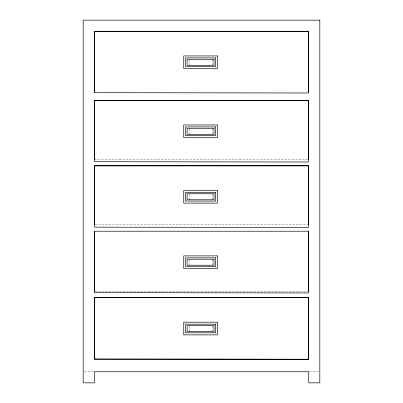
<?xml version="1.0" encoding="UTF-8"?>
<svg xmlns="http://www.w3.org/2000/svg" width="403" height="403" viewBox="0 0 403 403"><rect width="100%" height="100%" fill="white"/><g stroke="black" fill="none" stroke-linecap="round" stroke-linejoin="round"><path stroke-width="0.3" stroke-dasharray="2.02 1.51" d="M94.287 159.397L308.083 159.397M94.917 224.859L308.083 224.859M94.917 291.157L308.083 291.157M84.413 371.742L93.667 371.742M309.333 371.742L318.587 371.742M212.431 59.886L212.431 65.281M212.431 128.915L212.431 134.31M212.431 194.372L212.431 199.767M212.431 259.829L212.431 265.229M212.431 326.133L212.431 331.528M189.773 59.886L189.773 65.281M189.773 128.915L189.773 134.31M189.773 194.372L189.773 199.767M189.773 259.829L189.773 265.229M189.773 326.133L189.773 331.528"/><path stroke-width="0.6" d="M308.713 92.252L308.713 31.258L94.287 31.258L94.287 92.252M308.713 159.397L308.713 100.287L94.287 100.287L94.287 159.397M308.713 224.859L308.713 165.744L94.287 165.744L94.287 224.859M308.713 291.157L308.713 231.206L94.287 231.206L94.287 291.157M308.416 231.226L308.416 292.936L94.388 292.618L94.388 231.226M319.821 20.15L83.179 20.15L83.179 382.85L94.287 382.85L94.287 371.742L308.713 371.742L308.713 382.85L319.821 382.85L319.821 20.15M308.416 31.575L94.483 31.575L94.483 92.67L308.416 92.992L308.416 31.575M217.368 55.936L183.748 55.936L183.748 68.631L217.368 68.631L217.368 55.936M215.691 57.911L185.425 57.911L185.425 66.555L215.691 66.555L215.691 57.911M214.018 59.286L187.098 59.286L187.098 65.281L214.018 65.281L214.018 59.286M308.517 100.407L94.685 100.407L94.685 161.699L308.517 162.021L308.517 100.407M217.368 124.965L183.748 124.965L183.748 137.66L217.368 137.66L217.368 124.965M215.691 126.94L185.425 126.94L185.425 135.584L215.691 135.584L215.691 126.94M214.018 128.315L187.098 128.315L187.098 134.31L214.018 134.31L214.018 128.315M308.416 165.865L94.483 165.865L94.483 227.156L308.416 227.478L308.416 165.865M217.368 190.423L183.748 190.423L183.748 203.117L217.368 203.117L217.368 190.423M215.691 192.397L185.425 192.397L185.425 201.047L215.691 201.047L215.691 192.397M214.018 193.772L187.098 193.772L187.098 199.767L214.018 199.767L214.018 193.772M217.368 255.88L183.748 255.88L183.748 268.579L217.368 268.579L217.368 255.88M215.691 257.855L185.425 257.855L185.425 266.504L215.691 266.504L215.691 257.855M214.018 259.23L187.098 259.23L187.098 265.229L214.018 265.229L214.018 259.23M308.713 297.505L94.287 297.505L94.287 359.446L308.713 359.446L308.713 297.505M308.416 297.626L94.584 297.626L94.584 358.917L308.416 359.239L308.416 297.626M217.368 322.183L183.748 322.183L183.748 334.878L217.368 334.878L217.368 322.183M215.691 324.158L185.425 324.158L185.425 332.807L215.691 332.807L215.691 324.158M214.018 325.533L187.098 325.533L187.098 331.528L214.018 331.528L214.018 325.533"/></g></svg>
